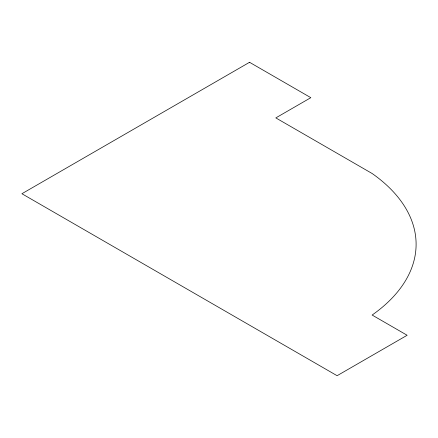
<?xml version="1.0" encoding="UTF-8"?>
<svg xmlns="http://www.w3.org/2000/svg" width="438" height="438" viewBox="0 0 438 438"><rect width="100%" height="100%" fill="white"/><g stroke="black" fill="none" stroke-linecap="round" stroke-linejoin="round"><path stroke-width="0.66" d="M249.545 62.295L21.9 193.727L337.101 375.705L407.143 335.267L372.125 315.042A192.824 111.323 0 0 0 372.125 173.503L275.814 117.899L310.832 97.679L249.545 62.295"/></g></svg>
